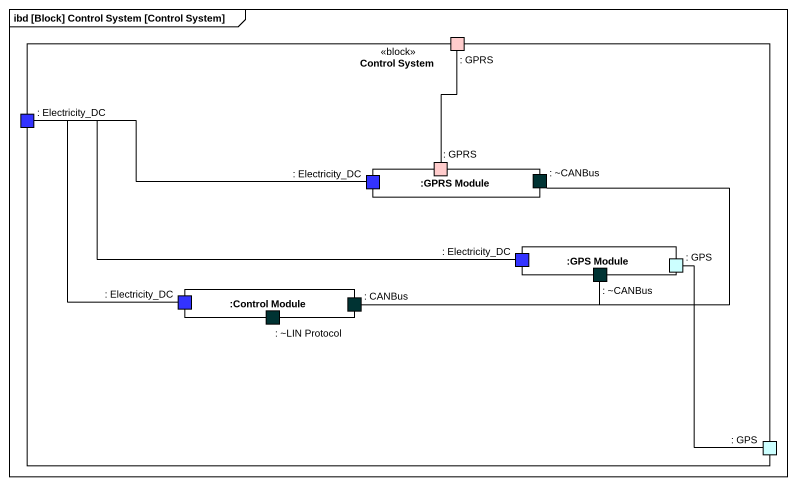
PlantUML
@startuml
mainframe ibd [Block] Control System [Control System]
rectangle "Control System" as Control_System <<block>> {
  port ": GPRS" as GPRS #FFCCCC
  port ": Electricity_DC" as Electricity_DC #3333FF
  rectangle ":GPRS Module" as GPRS_Module {
    port ": Electricity_DC" as Electricity_DC_2 #3333FF
    port ": GPRS" as GPRS_2 #FFCCCC
    port ": ~CANBus" as CANBus #003333
  }
  rectangle ":GPS Module" as GPS_Module {
    port ": Electricity_DC" as Electricity_DC_3 #3333FF
    port ": GPS" as GPS #CCFFFF
    port ": ~CANBus" as CANBus_3 #003333
  }
  rectangle ":Control Module" as Control_Module {
    port ": Electricity_DC" as Electricity_DC_4 #3333FF
    port ": CANBus" as CANBus_2 #003333
    port ": ~LIN Protocol" as LIN_Protocol #003333
  }
  port ": GPS" as GPS_2 #CCFFFF
}
GPRS -- GPRS_2
Electricity_DC -right- Electricity_DC_2
Electricity_DC -right- Electricity_DC_3
Electricity_DC -- Electricity_DC_4
CANBus_2 -up- CANBus
CANBus_2 -right- CANBus_3
GPS_2 -up- GPS
@enduml
